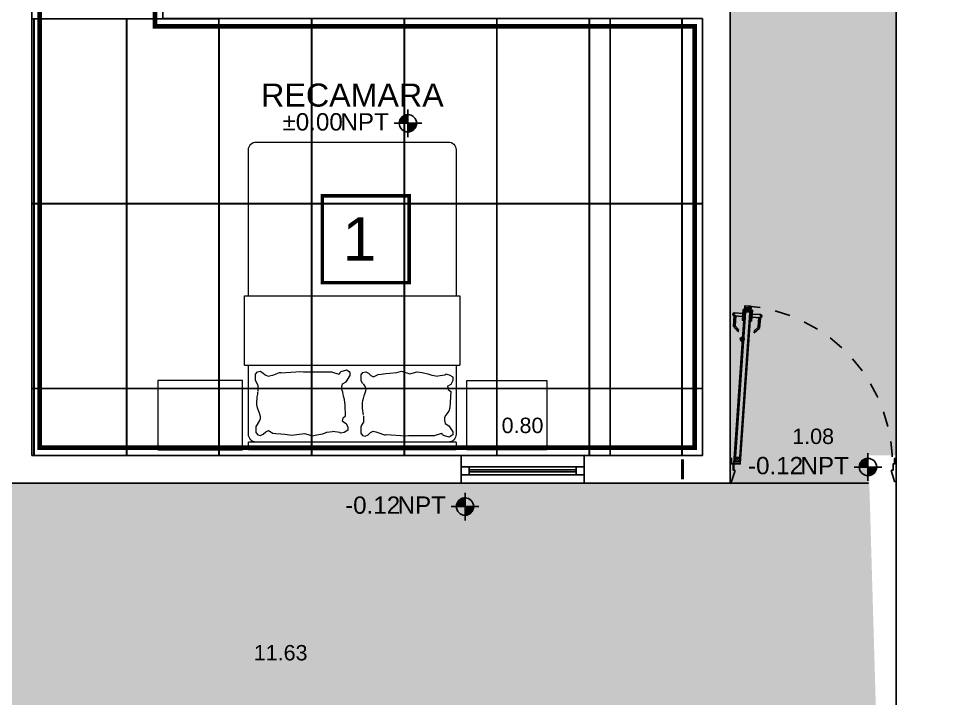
# Model space of a CAD drawing. Header units: metres. Extents: x 231 to 394, y -324 to -29.
# Drawn here: x 276.57 to 282.59, y -72.27 to -67.85 of the extents above; entities that cross this region are included whole.
import ezdxf
from ezdxf.enums import TextEntityAlignment as Align

# ---------------------------------------------------------------- set-up
doc = ezdxf.new("R2010")
doc.units = ezdxf.units.M
doc.header["$PDMODE"] = 35
doc.linetypes.add('AR-01-REC$0$ACAD_ISO07W100', pattern=[3, 0, -3])
for name, color, linetype in [('A-ACABADOS PISOS', 1, 'Continuous'), ('A-EXTERIOR', 8, 'Continuous'), ('A-PISO', 30, 'Continuous'), ('A-ZOCLO', 30, 'Continuous'), ('AR-01-REC$0$A-DIM-VANOS', 8, 'Continuous'), ('AR-01-REC$0$A-EXTERIOR', 8, 'Continuous'), ('AR-01-REC$0$A-MUEBLES FIJOS', 8, 'Continuous'), ('AR-01-REC$0$A-MUR-CALIDAD', 8, 'Continuous'), ('AR-01-REC$0$A-MUROS', 8, 'Continuous'), ('AR-01-REC$0$A-MUROS BAJOS', 8, 'Continuous'), ('AR-01-REC$0$A-PUERTAS', 8, 'Continuous'), ('AR-01-REC$0$A-TEXTOS', 8, 'Continuous'), ('AR-01-REC$0$A-VENTANAS', 8, 'Continuous'), ('AR-01-REC$0$Ar-Area', 8, 'Continuous'), ('AR-01-REC$0$Ar-Niveles', 8, 'Continuous'), ('AR-01-REC$0$Ar-Texto', 8, 'Continuous')]:
    doc.layers.add(name, color=color, linetype=linetype)
doc.layers.add('AR-01-REC$0$A-MUEBLES', color=8, linetype='Continuous', lineweight=0)
doc.styles.add('AR-01-REC$0$Anot_Arial', font='arial.ttf')
doc.styles.add('AR-01-REC$0$Standard', font='arial.ttf')
doc.styles.get("Standard").update_dxf_attribs({"font": 'arial.ttf'})
doc.dimstyles.new('AR-01-REC$0$VANOS', dxfattribs={"dimtxt": 0.1, "dimasz": 0.05, "dimexe": 0, "dimexo": 0, "dimgap": 0.03, "dimtad": 0, "dimtih": 1, "dimtoh": 1, "dimzin": 0, "dimdsep": 46, "dimtxsty": 'AR-01-REC$0$Standard', "dimblk": 'AR-01-REC$0$_Dot', "dimcen": 0.09, "dimse1": 1, "dimse2": 1, "dimsd1": 1, "dimsd2": 1, "dimclrd": 256, "dimclre": 256, "dimclrt": 256, "dimazin": 0, "dimtfac": 1, "dimtix": 1, "dimtofl": 0, "dimtmove": 2, "dimatfit": 3, "dimldrblk": 'AR-01-REC$0$COTA', "dimfxl": 0, "dimtolj": 1, "dimtzin": 0, "dimlwd": 18, "dimarcsym": 0})
pattern_1 = [(0, (-2.923953, -1.1144057), (0, 0.0025), [])]

# ---------------------------------------------------------------- blocks, each defined once
blk = doc.blocks.new('*U46')
at = {"color": 0}
for points in [[(0, -0.02), (0.6151, -0.02), (0.6151, 0.02), (0, 0.02)], [(0, -0.02), (0.04, -0.02), (0.04, 0.02), (0, 0.02)], [(0.6151, 0.02), (0.5751, 0.02), (0.5751, -0.02), (0.6151, -0.02)]]:
    blk.add_lwpolyline(points, close=True, dxfattribs=at)
at = {"color": 8}
for points in [[(0.04, 0.005), (0.5751, 0.005)], [(0.04, -0.005), (0.5751, -0.005)]]:
    blk.add_lwpolyline(points, dxfattribs=at)
at = {"style": 'AR-01-REC$0$Anot_Arial', "flags": 1}
for tag, p in [('ESPACIO', (0.1591, 0.4028)), ('TIPO', (0.1591, 0.3233)), ('NUMERO', (0.1591, 0.2487)), ('MATERIAL', (0.1591, 0.1668))]:
    blk.add_attdef(tag, p, '', height=0.0625, dxfattribs=at)
blk = doc.blocks.new('AR-01-REC$0$CamaMatri-04')
for p, q in [((0.05, 0.675), (0, 0.675)), ((0, 0.675), (0, -0.675)), ((0.05, 0.675), (0.05, -0.675)), ((0.55, 0.675), (0.1, 0.675)), ((0.55, -0.7), (0.55, 0.7)), ((1, 0.7), (0.55, 0.7)), ((1, -0.7), (1, 0.7)), ((1.95, 0.675), (1, 0.675)), ((0.0959, 0.6536), (0.0813, 0.6298)), ((0.0813, 0.6298), (0.0921, 0.5932)), ((0.1154, 0.6536), (0.0959, 0.6536)), ((0.1555, 0.6289), (0.1154, 0.6536)), ((0.1701, 0.6051), (0.1555, 0.6289)), ((0.4123, 0.6198), (0.4269, 0.6436)), ((0.4269, 0.6436), (0.4513, 0.6555)), ((0.4513, 0.6555), (0.4708, 0.6555)), ((0.4708, 0.6555), (0.4855, 0.6317)), ((0.4855, 0.6317), (0.4904, 0.6079)), ((0.4904, 0.6079), (0.4855, 0.6019)), ((2, -0.625), (2, 0.625)), ((0.0913, 0.5338), (0.1067, 0.5813)), ((0.0921, 0.5932), (0.0969, 0.5872)), ((0.0969, 0.5872), (0.1067, 0.5813)), ((0.4855, 0.6019), (0.4783, 0.5555)), ((0.4836, 0.5173), (0.4783, 0.5555)), ((0.494, 0.4918), (0.4836, 0.5173)), ((0.5018, 0.4536), (0.494, 0.4918)), ((0.507, 0.4218), (0.5018, 0.4536)), ((0.4924, 0.3742), (0.507, 0.4218)), ((0.51, 0.3208), (0.4924, 0.3742)), ((0.5022, 0.289), (0.51, 0.3208)), ((0.4944, 0.2189), (0.497, 0.2444)), ((0.497, 0.2444), (0.5022, 0.289)), ((0.4892, 0.168), (0.4918, 0.1871)), ((0.4918, 0.1871), (0.4944, 0.2189)), ((0.1116, 0.118), (0.1203, 0.1359)), ((0.1203, 0.1359), (0.1154, 0.1538)), ((0.4734, 0.1386), (0.4892, 0.168)), ((0.4821, 0.1207), (0.4734, 0.1386)), ((0.4967, 0.1052), (0.4821, 0.1207)), ((0.0873, 0.0846), (0.0971, 0.1025)), ((0.0922, 0.0667), (0.0873, 0.0846)), ((0.1068, 0.0548), (0.0922, 0.0667)), ((0.0971, 0.1025), (0.1116, 0.118)), ((0.1605, 0.0608), (0.1459, 0.0548)), ((0.18, 0.0727), (0.1605, 0.0608)), ((0.219, 0.0727), (0.18, 0.0727)), ((0.237, 0.0688), (0.224, 0.0701)), ((0.2545, 0.0661), (0.237, 0.0688)), ((0.2697, 0.0648), (0.2545, 0.0661)), ((0.285, 0.0634), (0.2697, 0.0648)), ((0.3057, 0.0634), (0.285, 0.0634)), ((0.3176, 0.0661), (0.3057, 0.0634)), ((0.3329, 0.0701), (0.3176, 0.0661)), ((0.3492, 0.0754), (0.3329, 0.0701)), ((0.3601, 0.0794), (0.3492, 0.0754)), ((0.3808, 0.086), (0.3601, 0.0794)), ((0.395, 0.0874), (0.3808, 0.086)), ((0.408, 0.0834), (0.395, 0.0874)), ((0.4287, 0.0701), (0.408, 0.0834)), ((0.4284, 0.0694), (0.4479, 0.0575)), ((0.4869, 0.0575), (0.5015, 0.0694)), ((0.5064, 0.0873), (0.4967, 0.1052)), ((0.5015, 0.0694), (0.5064, 0.0873)), ((0.1459, 0.0548), (0.1068, 0.0548)), ((0.4479, 0.0575), (0.4869, 0.0575)), ((0.1121, -0.052), (0.1073, -0.0758)), ((0.1268, -0.0281), (0.1121, -0.052)), ((0.1463, -0.0281), (0.1268, -0.0281)), ((0.1707, -0.0401), (0.1463, -0.0281)), ((0.1853, -0.0639), (0.1707, -0.0401)), ((0.4275, -0.0631), (0.4422, -0.0393)), ((0.4422, -0.0393), (0.4822, -0.0147)), ((0.4822, -0.0147), (0.5017, -0.0147)), ((0.5017, -0.0147), (0.5163, -0.0385)), ((0.5163, -0.0385), (0.5056, -0.0751)), ((0.1073, -0.0758), (0.1121, -0.0818)), ((0.1121, -0.0818), (0.1193, -0.1282)), ((0.5007, -0.081), (0.4909, -0.087)), ((0.5063, -0.1344), (0.4909, -0.087)), ((0.5056, -0.0751), (0.5007, -0.081)), ((0.1036, -0.1918), (0.1141, -0.1664)), ((0.1141, -0.1664), (0.1193, -0.1282)), ((0.0906, -0.2619), (0.0958, -0.23)), ((0.0958, -0.23), (0.1036, -0.1918)), ((0.1052, -0.3094), (0.0906, -0.2619)), ((0.0954, -0.3947), (0.1052, -0.3094)), ((0.1006, -0.4393), (0.0954, -0.3947)), ((0.1032, -0.4647), (0.1006, -0.4393)), ((0.1059, -0.4966), (0.1032, -0.4647)), ((0.1085, -0.5157), (0.1059, -0.4966)), ((0.1242, -0.5451), (0.1085, -0.5157)), ((0.4773, -0.5478), (0.4822, -0.5299)), ((0.0912, -0.5964), (0.101, -0.5785)), ((0.0961, -0.6142), (0.0912, -0.5964)), ((0.101, -0.5785), (0.1155, -0.563)), ((0.1155, -0.563), (0.1242, -0.5451)), ((0.1689, -0.6136), (0.1896, -0.6003)), ((0.1896, -0.6003), (0.2026, -0.5963)), ((0.2026, -0.5963), (0.2168, -0.5976)), ((0.2168, -0.5976), (0.2375, -0.6043)), ((0.486, -0.5656), (0.4773, -0.5478)), ((0.5005, -0.5812), (0.486, -0.5656)), ((0.5103, -0.599), (0.5005, -0.5812)), ((0.5054, -0.6169), (0.5103, -0.599)), ((0.1107, -0.6262), (0.0961, -0.6142)), ((0.1497, -0.6262), (0.1107, -0.6262)), ((0.1692, -0.6142), (0.1497, -0.6262)), ((0.2375, -0.6043), (0.2484, -0.6083)), ((0.2484, -0.6083), (0.2647, -0.6136)), ((0.2647, -0.6136), (0.28, -0.6176)), ((0.28, -0.6176), (0.292, -0.6202)), ((0.292, -0.6202), (0.3127, -0.6202)), ((0.3127, -0.6202), (0.3279, -0.6189)), ((0.3279, -0.6189), (0.3432, -0.6176)), ((0.3432, -0.6176), (0.3606, -0.6149)), ((0.3606, -0.6149), (0.3737, -0.6136)), ((0.3786, -0.611), (0.4176, -0.611)), ((0.4176, -0.611), (0.4371, -0.6229)), ((0.4371, -0.6229), (0.4518, -0.6288)), ((0.4518, -0.6288), (0.4908, -0.6288)), ((0.4908, -0.6288), (0.5054, -0.6169)), ((0, -0.675), (0.05, -0.675)), ((0.1, -0.675), (0.55, -0.675)), ((0.55, -0.7), (1, -0.7)), ((1, -0.675), (1.95, -0.675))]:
    blk.add_line(p, q)
for points in [[(0.4123, 0.6198), (0.3911, 0.6239), (0.3783, 0.6405), (0.3074, 0.6373), (0.2722, 0.6334), (0.2498, 0.6276), (0.2227, 0.6063), (0.2067, 0.6005), (0.1891, 0.6005), (0.1701, 0.6051)], [(0.0917, 0.3795), (0.0913, 0.5338)], [(0.0966, 0.2165), (0.0979, 0.2201), (0.0893, 0.3482), (0.0917, 0.3658), (0.0917, 0.3795)], [(0.1154, 0.1538), (0.1128, 0.1669), (0.0964, 0.2104), (0.0966, 0.2165)], [(0.1853, -0.0639), (0.2065, -0.0598), (0.2193, -0.0431), (0.2902, -0.0463), (0.3254, -0.0502), (0.3478, -0.0561), (0.375, -0.0619), (0.391, -0.0678), (0.4086, -0.0678), (0.4275, -0.0631)], [(0.5059, -0.3042), (0.5063, -0.1344)], [(0.501, -0.4672), (0.4997, -0.4636), (0.5084, -0.3355), (0.5059, -0.3178), (0.5059, -0.3042)], [(0.4822, -0.5299), (0.4849, -0.5167), (0.5012, -0.4732), (0.501, -0.4672)]]:
    blk.add_lwpolyline(points)
for centre, start, end in [((0.1, 0.625), 90, 180), ((1.95, 0.625), 0, 90), ((0.1, -0.625), 180, 270), ((1.95, -0.625), 270, 0)]:
    blk.add_arc(centre, 0.05, start, end)
blk = doc.blocks.new('*U28')
at = {"layer": 'AR-01-REC$0$Ar-Niveles'}
h = blk.add_hatch(dxfattribs=at)
h.set_pattern_fill('_USER', color=256, scale=0.0025, style=0, pattern_type=0)
h.set_pattern_definition(pattern_1)
h.paths.add_polyline_path([(-2.549, -0.364), (-2.549, -0.739), (-2.174, -0.739, 0.414214)])
h = blk.add_hatch(dxfattribs=at)
h.set_pattern_fill('_USER', color=256, scale=0.0025, style=0, pattern_type=0)
h.set_pattern_definition(pattern_1)
h.paths.add_polyline_path([(-2.549, -0.364), (-2.549, -0.739), (-2.174, -0.739, 0.414214)])
h = blk.add_hatch(dxfattribs=at)
h.set_pattern_fill('_USER', color=256, scale=0.0025, style=0, pattern_type=0)
h.set_pattern_definition([(0, (-2.923953, -1.1144057), (0, 0.0025), [])])
h.paths.add_polyline_path([(-2.549, -0.739), (-2.924, -0.739, 0.414214), (-2.549, -1.114)])
for p, q in [((-2.549, -1.339), (-2.549, -0.139)), ((-1.949, -0.739), (-3.149, -0.739))]:
    blk.add_line(p, q, dxfattribs=at)
blk.add_circle((-2.549, -0.739), 0.375, dxfattribs=at)
at = {"layer": 'AR-01-REC$0$Ar-Area', "style": 'AR-01-REC$0$Anot_Arial', "flags": 1}
blk.add_attdef('ESP_AREA', text='', height=0.75, dxfattribs=at).set_placement((0, -2.5), align=Align.BOTTOM_CENTER)
at = {"layer": 'AR-01-REC$0$Ar-Niveles', "style": 'AR-01-REC$0$Anot_Arial'}
for tag, p in [('NIV_TIPO', (-1.78, -1.052)), ('VAL_NIV', (0.283, -1.052))]:
    blk.add_attdef(tag, p, '', height=0.75, dxfattribs=at)
at = {"layer": 'AR-01-REC$0$Ar-Texto', "style": 'AR-01-REC$0$Anot_Arial'}
for tag, p in [('ID_ESP01', (0, 1.5)), ('ID_ESP02', (0, 0))]:
    blk.add_attdef(tag, text='', height=1, dxfattribs=at).set_placement(p, align=Align.BOTTOM_CENTER)
blk = doc.blocks.new('*U43')
at = {"color": 0}
for p, q in [((-0.1361, 0.9874), (-0.0962, 0.9901)), ((-0.1281, 0.9598), (-0.1002, 0.9618)), ((-0.0619, 0.0132), (-0.034, 0.0151)), ((-0.0659, -0.0152), (-0.026, -0.0124))]:
    blk.add_line(p, q, dxfattribs=at)
at = {"color": 8, "linetype": 'ByBlock'}
for p, q in [((-0.0843, 0.7759), (-0.0853, 0.7898)), ((-0.0811, 0.7743), (-0.0823, 0.7919))]:
    blk.add_line(p, q, dxfattribs=at)
at = {"color": 8}
for points in [[(-0.135, 0.9724), (-0.145, 0.9717), (-0.1401, 0.9019), (-0.1301, 0.9026)], [(-0.0951, 0.9752), (-0.0851, 0.9759), (-0.0802, 0.9061), (-0.0902, 0.9054)], [(-0.1432, 0.9468), (-0.1981, 0.9429), (-0.1967, 0.923), (-0.1418, 0.9268)], [(-0.1967, 0.923), (-0.192, 0.8556), (-0.1573, 0.8255), (-0.1583, 0.8396), (-0.1823, 0.8605), (-0.1867, 0.9237)], [(-0.0834, 0.9509), (-0.0285, 0.9548), (-0.0271, 0.9348), (-0.082, 0.931)], [(-0.0271, 0.9348), (-0.0224, 0.8675), (-0.0526, 0.8328), (-0.0536, 0.8469), (-0.0327, 0.8709), (-0.0371, 0.9341)]]:
    blk.add_lwpolyline(points, close=True, dxfattribs=at)
at = {"color": 0}
blk.add_lwpolyline([(-0.0253, -0.0224), (-0.0253, -0.0224), (-0.0653, -0.0252), (-0.1368, 0.9973), (-0.0968, 1.0001)], close=True, dxfattribs=at)
for points in [[(-0.1301, 0.9878), (-0.06, -0.0148)], [(-0.1002, 0.9618), (-0.1301, 0.9878)], [(-0.1021, 0.9897), (-0.1281, 0.9598)], [(-0.032, -0.0128), (-0.1021, 0.9897)], [(-1.08, 0.0076), (-1.07, 0.0076), (-1.07, -0.0274), (-1.06, -0.0274), (-1.06, -0.0674), (-1.05, -0.0674), (-1.05, -0.0674), (-1.05, -0.0774), (-1.07, -0.1424), (-1.08, -0.1424), (-1.08, 0.0076)], [(-0.032, -0.0128), (-0.0619, 0.0132)], [(-0.034, 0.0151), (-0.06, -0.0148)], [(0, 0.0076), (-0.01, 0.0076), (-0.01, -0.0274), (-0.02, -0.0274), (-0.02, -0.0674), (-0.03, -0.0674), (-0.03, -0.0674), (-0.03, -0.0774), (-0.01, -0.1424), (0, -0.1424), (0, 0.0076)], [(-0.0653, -0.0252), (-0.0649, -0.0302)], [(-0.03, -0.0277), (-0.0649, -0.0302)], [(-0.025, -0.0324), (-0.025, -0.0674)]]:
    blk.add_lwpolyline(points, dxfattribs=at)
at = {"color": 8}
for points in [[(-0.1967, 0.923), (-0.1981, 0.9429, 1)], [(-0.0271, 0.9348), (-0.0285, 0.9548, -1)]]:
    blk.add_lwpolyline(points, format="xyb", close=True, dxfattribs=at)
at = {"color": 8, "linetype": 'ByBlock'}
blk.add_lwpolyline([(-0.0794, 0.7958), (-0.0792, 0.7926, 1), (-0.0779, 0.7739), (-0.0777, 0.7708, -1)], format="xyb", close=True, dxfattribs=at)
at = {"color": 0}
blk.add_lwpolyline([(-0.0777, 0.7708), (-0.0794, 0.7958, -1)], format="xyb", close=True, dxfattribs=at)
at = {"color": 0, "linetype": 'ByBlock'}
blk.add_lwpolyline([(-0.0777, 0.7708), (-0.0794, 0.7958, -1)], format="xyb", close=True, dxfattribs=at)
at = {"color": 0}
blk.add_circle((-0.025, -0.0274), 0.005, dxfattribs=at)
at = {"color": 0, "linetype": 'AR-01-REC$0$ACAD_ISO07W100', "ltscale": 0.005}
blk.add_arc((-0.025, -0.0274), 1.03, 94, 182.41317, dxfattribs=at)
at = {"style": 'AR-01-REC$0$Anot_Arial', "flags": 1}
for tag, p in [('ESPACIO', (-0.5912, 0.5853)), ('TOPE', (-0.5912, 0.5124)), ('TIPO', (-0.5912, 0.4329)), ('NUMERO', (-0.5912, 0.3583)), ('MATERIAL', (-0.5912, 0.2753))]:
    blk.add_attdef(tag, p, '', height=0.0625, dxfattribs=at)
blk = doc.blocks.new('*D86')
at = {"layer": 'Defpoints', "color": 0, "transparency": 16777216}
for p in [(279.4435, -70.4977), (279.4435, -70.6923), (280.2435, -70.6923)]:
    blk.add_point(p, dxfattribs=at)
at = {"layer": 'AR-01-REC$0$A-DIM-VANOS', "transparency": 16777216, "insert": (279.8435, -70.4977), "char_height": 0.1, "attachment_point": 5, "style": 'AR-01-REC$0$Standard'}
blk.add_mtext('\\A1;0.80', dxfattribs=at)
blk = doc.blocks.new('AR-01-REC$0$_Dot')
at = {"color": 0, "linetype": 'ByBlock', "lineweight": -2}
blk.add_line((-0.5, 0), (-1, 0), dxfattribs=at)
at = {"color": 0, "linetype": 'ByBlock', "const_width": 0.5}
blk.add_lwpolyline([(-0.25, 0, 1), (0.25, 0, 1)], format="xyb", close=True, dxfattribs=at)
blk = doc.blocks.new('AR-01-REC$0$COTA')
blk.add_line((-2.93, 0), (0, 0))
blk.add_lwpolyline([(-1.41, 0), (-1.41, -0.35), (0, -0.35), (0, 0)], close=True)
blk.add_solid([(-1.41, 0), (-1.41, -0.35), (0, 0), (0, -0.35)])
blk = doc.blocks.new('*D87')
at = {"layer": 'Defpoints', "color": 0, "transparency": 16777216}
for p in [(281.1935, -70.5688), (281.1935, -70.6923), (282.2735, -70.6923)]:
    blk.add_point(p, dxfattribs=at)
at = {"layer": 'AR-01-REC$0$A-DIM-VANOS', "transparency": 16777216, "insert": (281.7335, -70.5688), "char_height": 0.1, "attachment_point": 5, "style": 'AR-01-REC$0$Standard'}
blk.add_mtext('\\A1;1.08', dxfattribs=at)
blk = doc.blocks.new('*D76')
at = {"layer": 'Defpoints', "color": 0, "transparency": 16777216}
for p in [(272.4535, -71.9756), (272.4535, -72.0923), (284.0875, -72.0923)]:
    blk.add_point(p, dxfattribs=at)
at = {"layer": 'AR-01-REC$0$A-DIM-VANOS', "transparency": 16777216, "insert": (278.2705, -71.9756), "char_height": 0.1, "attachment_point": 5, "style": 'AR-01-REC$0$Standard'}
blk.add_mtext('\\A1;11.63', dxfattribs=at)

msp = doc.modelspace()

# ---------------------------------------------------------------- hatches: boundary and pattern name
at = {"layer": 'A-EXTERIOR', "ltscale": 100, "transparency": 33554559}
h = msp.add_hatch(dxfattribs=at)
h.set_pattern_fill('AR-CONC', color=256, scale=0.0025)
h.set_pattern_definition([(50, (16.63057, 0), (0.45546167, -0.0398477), [0.047625, -0.523875]), (355, (16.63057, 0), (-0.08810855, 0.4776421), [0.0381, -0.41910146]), (100.45144, (16.66853, -0.0033), (0.3673531, 0.4377944), [0.040475, -0.4452256]), (46.1842, (16.63057, 0.127), (0.6776976, -0.1051058), [0.0714375, -0.7858125]), (96.63556, (16.68705, 0.11824), (0.5935103, 0.6185653), [0.0607126, -0.667839]), (351.18415, (16.6306, 0.127), (0.5935103, 0.6185653), [0.05715, -0.6286493]), (21, (16.69407, 0.09525), (0.379036, -0.255663), [0.047625, -0.523875]), (326, (16.69407, 0.09525), (0.1545051, 0.4604699), [0.0381, -0.4191]), (71.45144, (16.72566, 0.07394), (0.53354105, 0.2048069), [0.040475, -0.44522484]), (37.5, (16.63057, 0), (0.00772151, 0.2113876), [0, -0.41402, 0, -0.42545, 0, -0.4206875]), (7.5, (16.63057, 0), (0.16704916, 0.25045144), [0, -0.24257, 0, -0.404495, 0, -0.1603375]), (327.5, (16.48897, 0), (0.33897649, -0.01432186), [0, -0.15875, 0, -0.4953, 0, -0.657225]), (317.5, (16.42547, 0), (0.37032295, 0.06356623), [0, -0.206375, 0, -0.32893, 0, -0.466725])])
h.paths.add_polyline_path([(282.2735, -76.8723), (275.1735, -76.8723), (275.1735, -70.8723), (281.1935, -70.8723), (281.1935, -60.5523), (282.2735, -60.5523), (282.2735, -70.6923), (282.0935, -70.6923)])

# ---------------------------------------------------------------- linework, layer by layer
at = {"layer": 'A-ACABADOS PISOS', "const_width": 0.0226}
msp.add_lwpolyline([(279.1059, -69.5692), (278.5411, -69.5692), (278.5411, -69.0044), (279.1059, -69.0044)], close=True, dxfattribs=at)
at = {"layer": 'A-EXTERIOR', "transparency": 33554559}
msp.add_lwpolyline([(282.2735, -71.8223), (282.2735, -60.5523), (281.1935, -60.5523), (281.1935, -70.8723), (276.6535, -70.8723)], dxfattribs=at)
at = {"layer": 'A-PISO', "ltscale": 100}
msp.add_lwpolyline([(275.1735, -72.2723), (275.1735, -70.8723), (281.1935, -70.8723), (281.1935, -60.5523), (282.2735, -60.5523), (282.2735, -70.6923), (282.2735, -70.6923), (282.2735, -76.8723), (274.9935, -76.8722), (275.1735, -76.8722)], dxfattribs=at)
at = {"layer": 'A-PISO'}
for points in [[(276.6535, -67.8543), (276.6655, -67.8543), (276.6655, -69.0543), (276.6535, -69.0543)], [(278.4715, -67.8523), (278.4715, -69.0543), (277.8715, -69.0543), (277.8715, -67.9043)], [(279.0735, -67.8523), (279.0735, -69.0543), (278.4735, -69.0543), (278.4735, -67.8523)], [(279.6755, -67.8523), (279.6755, -69.0543), (279.0755, -69.0543), (279.0755, -67.8523)], [(280.2775, -67.8523), (280.2775, -69.0543), (279.6775, -69.0543), (279.6775, -67.8523)], [(280.8795, -67.8523), (280.8795, -69.0543), (280.2795, -69.0543), (280.2795, -67.8523)], [(281.0135, -69.0543), (280.8815, -69.0543), (280.8815, -67.8523)], [(276.6535, -69.0563), (276.6655, -69.0563), (276.6655, -70.2563), (276.6535, -70.2563)], [(281.0135, -70.2563), (280.8815, -70.2563), (280.8815, -69.0563), (281.0135, -69.0563)], [(276.6535, -70.2583), (276.6655, -70.2583), (276.6655, -70.6923)], [(276.6675, -70.6923), (276.6675, -70.2583), (277.2675, -70.2583), (277.2675, -70.6923)], [(277.2695, -70.6923), (277.2695, -70.2583), (277.8695, -70.2583), (277.8695, -70.6923)], [(277.8715, -70.6923), (277.8715, -70.2583), (278.4715, -70.2583), (278.4715, -70.6923)], [(278.4735, -70.6923), (278.4735, -70.2583), (279.0735, -70.2583), (279.0735, -70.6923)], [(279.0755, -70.6923), (279.0755, -70.2583), (279.6755, -70.2583), (279.6755, -70.6923)], [(279.6775, -70.6923), (279.6775, -70.2583), (280.2775, -70.2583), (280.2775, -70.6923)], [(280.2795, -70.6923), (280.2795, -70.2583), (280.8795, -70.2583), (280.8795, -70.6923)], [(280.8815, -70.6923), (280.8815, -70.2583), (281.0135, -70.2583)]]:
    msp.add_lwpolyline(points, dxfattribs=at)
for points in [[(276.6675, -67.8543), (277.2675, -67.8543), (277.2675, -69.0543), (276.6675, -69.0543)], [(277.2695, -67.8543), (277.8695, -67.8543), (277.8695, -69.0543), (277.2695, -69.0543)], [(276.6675, -69.0563), (277.2675, -69.0563), (277.2675, -70.2563), (276.6675, -70.2563)], [(277.2695, -69.0563), (277.8695, -69.0563), (277.8695, -70.2563), (277.2695, -70.2563)], [(277.8715, -69.0563), (278.4715, -69.0563), (278.4715, -70.2563), (277.8715, -70.2563)], [(278.4735, -69.0563), (279.0735, -69.0563), (279.0735, -70.2563), (278.4735, -70.2563)], [(279.0755, -69.0563), (279.6755, -69.0563), (279.6755, -70.2563), (279.0755, -70.2563)], [(279.6775, -69.0563), (280.2775, -69.0563), (280.2775, -70.2563), (279.6775, -70.2563)], [(280.2795, -69.0563), (280.8795, -69.0563), (280.8795, -70.2563), (280.2795, -70.2563)]]:
    msp.add_lwpolyline(points, close=True, dxfattribs=at)
at = {"layer": 'A-PISO', "ltscale": 100}
msp.add_circle((268.4684, -66.1867), 37.5515, dxfattribs=at)
at = {"layer": 'A-ZOCLO', "const_width": 0.03}
msp.add_lwpolyline([(277.5035, -67.6223), (277.4535, -67.6223), (277.4535, -67.9023), (280.9635, -67.9023), (280.9635, -70.6423), (276.7035, -70.6423), (276.7035, -66.3121)], dxfattribs=at)
at = {"layer": 'AR-01-REC$0$A-EXTERIOR', "transparency": 33554559}
for points in [[(282.2735, -70.6923), (282.2735, -57.0523)], [(281.1935, -70.8723), (282.0935, -70.8723)]]:
    msp.add_lwpolyline(points, dxfattribs=at)
at = {"layer": 'AR-01-REC$0$A-MUEBLES'}
for points in [[(278.0214, -70.2051), (277.4714, -70.2051), (277.4714, -70.6551), (278.0214, -70.6551)], [(279.4814, -70.2051), (280.0014, -70.2051), (280.0014, -70.6551), (279.4814, -70.6551)]]:
    msp.add_lwpolyline(points, close=True, dxfattribs=at)
at = {"layer": 'AR-01-REC$0$A-MUEBLES FIJOS'}
msp.add_lwpolyline([(280.4135, -67.8523), (280.4135, -70.6923)], dxfattribs=at)
at = {"layer": 'AR-01-REC$0$A-MUR-CALIDAD', "color": 8, "const_width": 0.02}
msp.add_lwpolyline([(280.8842, -70.8473), (280.8842, -70.8473), (280.8842, -70.7173), (280.8842, -70.7173)], dxfattribs=at)
at = {"layer": 'AR-01-REC$0$A-MUROS'}
for points in [[(279.4435, -70.8723), (276.4735, -70.8723), (276.4735, -66.3223), (276.6535, -66.3223), (276.6535, -70.6923), (279.4435, -70.6923)], [(280.2435, -70.6923), (281.0135, -70.6923), (281.0135, -67.8523), (277.5035, -67.8523), (277.5035, -67.6723), (281.1935, -67.6723), (281.1935, -70.8723), (280.2435, -70.8723)]]:
    msp.add_lwpolyline(points, close=True, dxfattribs=at)
at = {"layer": 'AR-01-REC$0$A-MUROS BAJOS', "linetype": 'Continuous'}
for points in [[(280.2435, -70.6923), (279.4435, -70.6923), (279.4435, -70.8723), (280.2435, -70.8723)], [(282.2735, -70.6923), (282.2735, -70.6923), (282.2735, -76.8723), (282.2735, -76.8723)]]:
    msp.add_lwpolyline(points, close=True, dxfattribs=at)

# ---------------------------------------------------------------- block references
at = {"layer": 'AR-01-REC$0$A-MUEBLES', "xscale": -1, "zscale": 0.001, "rotation": 270}
msp.add_blockref('AR-01-REC$0$CamaMatri-04', (278.7364, -70.6551), dxfattribs=at)
at = {"layer": 'AR-01-REC$0$A-PUERTAS', "ltscale": 0.18, "xscale": -1}
msp.add_blockref('*U43', (281.1935, -70.7199), dxfattribs=at)
at = {"layer": 'AR-01-REC$0$A-TEXTOS'}
ref = msp.add_blockref('*U28', (278.7156, -68.4222), dxfattribs=dict(at, xscale=-0.15, yscale=0.15, zscale=0.15))
ref.add_attrib('ID_ESP02', 'RECAMARA', dxfattribs={"layer": 'AR-01-REC$0$Ar-Texto', "height": 0.15, "rotation": 0, "style": 'AR-01-REC$0$Standard'}).set_placement((278.7373, -68.4698), align=Align.BOTTOM_CENTER)
ref.add_attrib('NIV_TIPO', 'NPT', (278.6594, -68.58), dxfattribs={"layer": 'AR-01-REC$0$Ar-Niveles', "height": 0.1125, "style": 'AR-01-REC$0$Anot_Arial'})
ref.add_attrib('VAL_NIV', '%%p0.00', (278.2826, -68.58), dxfattribs={"layer": 'AR-01-REC$0$Ar-Niveles', "height": 0.1125, "style": 'AR-01-REC$0$Anot_Arial'})
ref = msp.add_blockref('*U28', (281.7074, -70.6568), dxfattribs=dict(at, xscale=-0.15, yscale=0.15, zscale=0.15))
ref.add_attrib('NIV_TIPO', 'NPT', (281.6512, -70.8146), dxfattribs={"layer": 'AR-01-REC$0$Ar-Niveles', "height": 0.1125, "style": 'AR-01-REC$0$Anot_Arial'})
ref.add_attrib('VAL_NIV', '-0.12', (281.3101, -70.8146), dxfattribs={"layer": 'AR-01-REC$0$Ar-Niveles', "height": 0.1125, "style": 'AR-01-REC$0$Anot_Arial'})
ref = msp.add_blockref('*U28', (279.0871, -70.9138), dxfattribs=dict(at, xscale=-0.15, yscale=0.15, zscale=0.15))
ref.add_attrib('NIV_TIPO', 'NPT', (279.031, -71.0716), dxfattribs={"layer": 'AR-01-REC$0$Ar-Niveles', "height": 0.1125, "style": 'AR-01-REC$0$Anot_Arial'})
ref.add_attrib('VAL_NIV', '-0.12', (278.6898, -71.0716), dxfattribs={"layer": 'AR-01-REC$0$Ar-Niveles', "height": 0.1125, "style": 'AR-01-REC$0$Anot_Arial'})
at = {"layer": 'AR-01-REC$0$A-VENTANAS', "ltscale": 0.18, "xscale": -1.300600813040659, "yscale": 1.300600813040659, "zscale": 1.300600813040659}
msp.add_blockref('*U46', (280.2435, -70.7931), dxfattribs=at)

# ---------------------------------------------------------------- texts
at = {"layer": 'A-ACABADOS PISOS', "insert": (278.8928, -69.1439), "char_height": 0.2824, "attachment_point": 3}
msp.add_mtext_dynamic_manual_height_columns('1', width=0.258238, gutter_width=0.8066, heights=[0], dxfattribs=at)

# ---------------------------------------------------------------- dimensions: what is measured, and where the dimension line sits
at = {"layer": 'AR-01-REC$0$A-DIM-VANOS'}
for base, p1, p2, picture, middle in [((279.4435, -70.4977), (280.2435, -70.6923), (279.4435, -70.6923), '*D86', (279.8435, -70.4977)), ((281.1935, -70.5688), (282.2735, -70.6923), (281.1935, -70.6923), '*D87', (281.7335, -70.5688)), ((272.4535, -71.9756), (284.0875, -72.0923), (272.4535, -72.0923), '*D76', (278.2705, -71.9756))]:
    dim = msp.add_linear_dim(base=base, p1=p1, p2=p2, angle=180, dimstyle='AR-01-REC$0$VANOS', dxfattribs=at)
    dim.commit()
    dim.dimension.update_dxf_attribs({"geometry": picture, "text_midpoint": middle})

doc.saveas('drawing.dxf')
